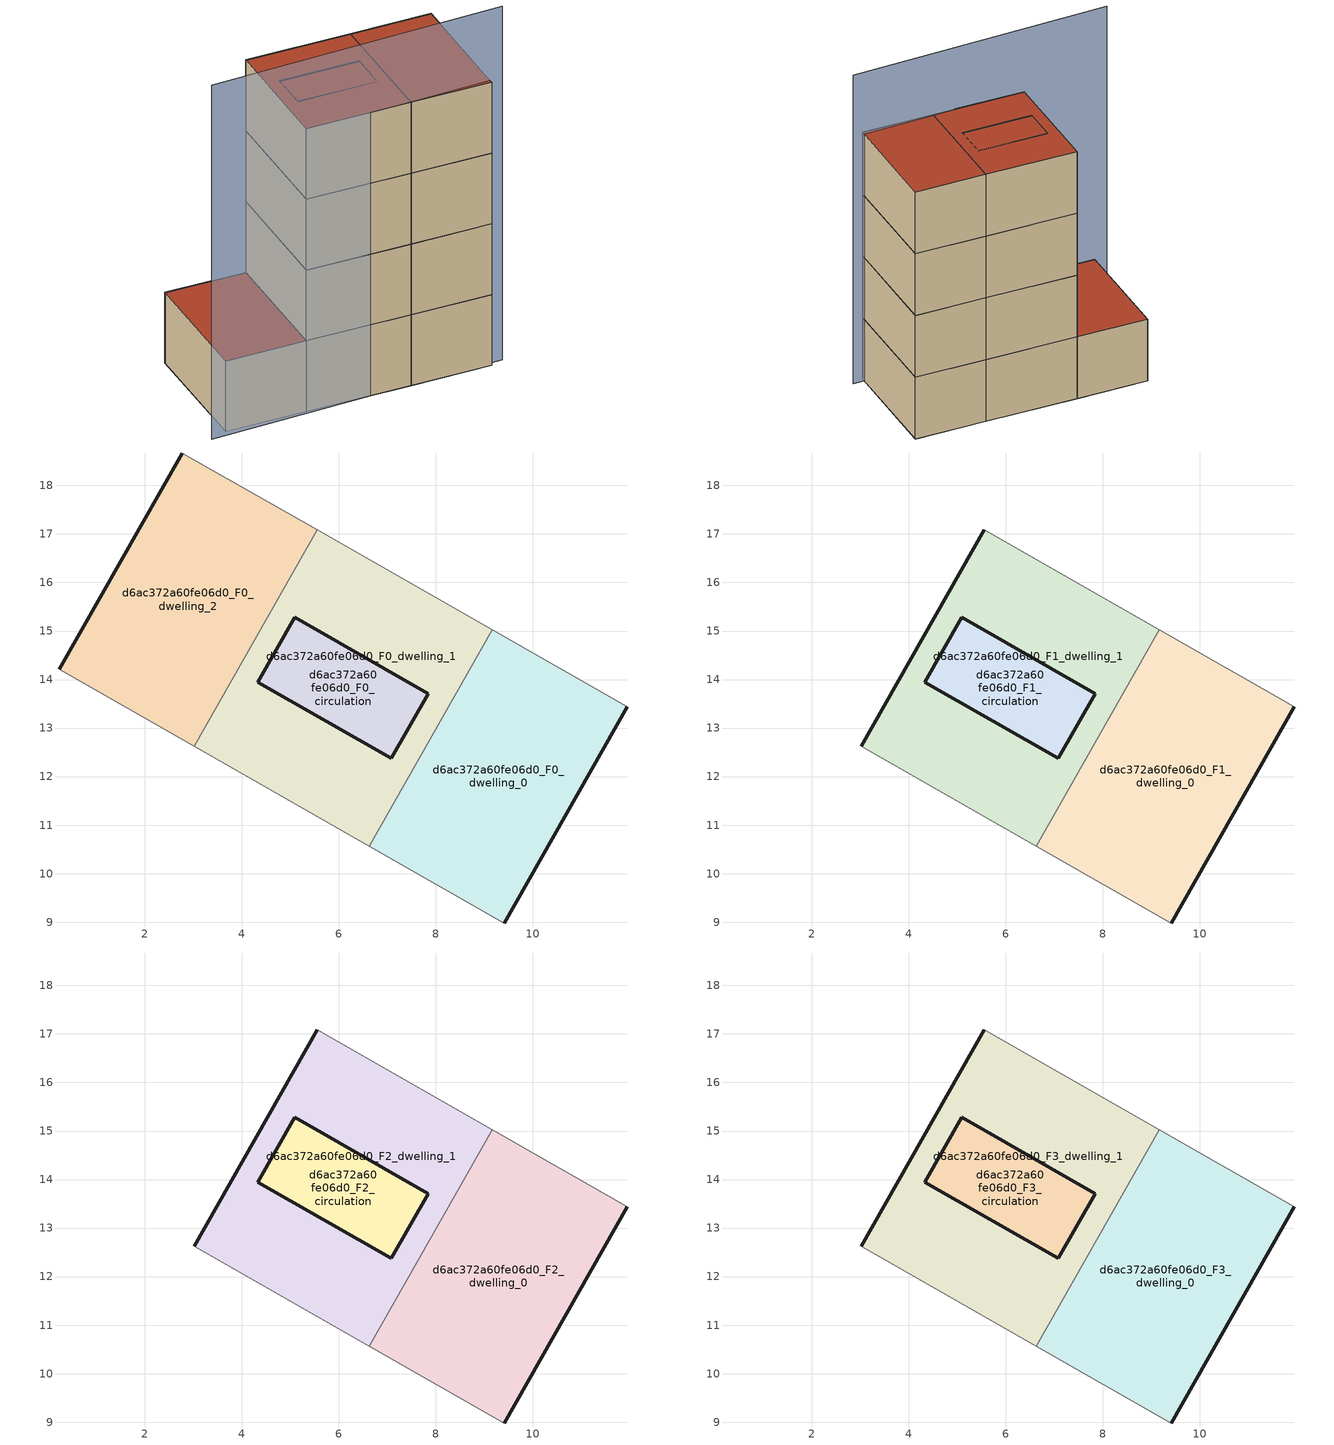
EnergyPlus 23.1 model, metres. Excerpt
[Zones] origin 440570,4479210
d6ac372a60fe06d0_F0_dwelling_0
 floor ground (EU_floor_Construction): 9.41,8.98 11.95,13.44 9.16,15.03 6.62,10.57 z0
 wall outside (EU_wall_Construction): 11.95,13.44 9.41,8.98 z0:3
 wall adiabatic (EU_wall_Construction): 9.41,8.98 6.62,10.57 / 9.16,15.03 11.95,13.44 z0:3
 wall to d6ac372a60fe06d0_F0_dwelling_1 (EU_wall_Construction): 6.62,10.57 9.16,15.03 z0:3
d6ac372a60fe06d0_F0_dwelling_1
 floor ground (EU_floor_Construction): 6.62,10.57 9.16,15.03 5.56,17.08 3.02,12.62 z0
 wall adiabatic (EU_wall_Construction): 6.62,10.57 3.02,12.62 / 5.56,17.08 9.16,15.03 z0:3
 wall to d6ac372a60fe06d0_F0_dwelling_2 (EU_wall_Construction): 3.02,12.62 5.56,17.08 z0:3
d6ac372a60fe06d0_F0_dwelling_2
 floor ground (EU_floor_Construction): 3.02,12.62 5.56,17.08 2.78,18.67 0.23,14.21 z0
 wall outside (EU_wall_Construction): 0.23,14.21 2.78,18.67 z0:3
 wall adiabatic (EU_wall_Construction): 3.02,12.62 0.23,14.21 / 2.78,18.67 5.56,17.08 z0:3
 roof outside (EU_roof_Construction): 5.56,17.08 3.02,12.62 0.23,14.21 2.78,18.67 z3
d6ac372a60fe06d0_F0_circulation
 floor ground (EU_floor_Construction): 7.09,12.37 7.85,13.71 5.1,15.28 4.33,13.94 z0
 wall outside (EU_wall_Construction): 7.85,13.71 7.09,12.37 4.33,13.94 5.1,15.28 7.85,13.71 z0:3
d6ac372a60fe06d0_F1_dwelling_0
 floor to d6ac372a60fe06d0_F0_dwelling_0 (EU_floor_Construction): 9.41,8.98 11.95,13.44 9.16,15.03 6.62,10.57 z3
 wall outside (EU_wall_Construction): 11.95,13.44 9.41,8.98 z3:6
 wall adiabatic (EU_wall_Construction): 9.41,8.98 6.62,10.57 / 9.16,15.03 11.95,13.44 z3:6
 wall to d6ac372a60fe06d0_F1_dwelling_1 (EU_wall_Construction): 6.62,10.57 9.16,15.03 z3:6
d6ac372a60fe06d0_F1_dwelling_1
 floor to d6ac372a60fe06d0_F0_dwelling_1 (EU_floor_Construction): 6.62,10.57 9.16,15.03 5.56,17.08 3.02,12.62 z3
 wall outside (EU_wall_Construction): 3.02,12.62 5.56,17.08 z3:6
 wall adiabatic (EU_wall_Construction): 6.62,10.57 3.02,12.62 / 5.56,17.08 9.16,15.03 z3:6
d6ac372a60fe06d0_F1_circulation
 floor to d6ac372a60fe06d0_F0_circulation (EU_floor_Construction): 7.09,12.37 7.85,13.71 5.1,15.28 4.33,13.94 z3
 wall outside (EU_wall_Construction): 7.85,13.71 7.09,12.37 4.33,13.94 5.1,15.28 7.85,13.71 z3:6
d6ac372a60fe06d0_F2_dwelling_0
 floor to d6ac372a60fe06d0_F1_dwelling_0 (EU_floor_Construction): 9.41,8.98 11.95,13.44 9.16,15.03 6.62,10.57 z6
 wall outside (EU_wall_Construction): 11.95,13.44 9.41,8.98 z6:9
 wall adiabatic (EU_wall_Construction): 9.41,8.98 6.62,10.57 / 9.16,15.03 11.95,13.44 z6:9
 wall to d6ac372a60fe06d0_F2_dwelling_1 (EU_wall_Construction): 6.62,10.57 9.16,15.03 z6:9
d6ac372a60fe06d0_F2_dwelling_1
 floor to d6ac372a60fe06d0_F1_dwelling_1 (EU_floor_Construction): 6.62,10.57 9.16,15.03 5.56,17.08 3.02,12.62 z6
 wall outside (EU_wall_Construction): 3.02,12.62 5.56,17.08 z6:9
 wall adiabatic (EU_wall_Construction): 6.62,10.57 3.02,12.62 / 5.56,17.08 9.16,15.03 z6:9
d6ac372a60fe06d0_F2_circulation
 floor to d6ac372a60fe06d0_F1_circulation (EU_floor_Construction): 7.09,12.37 7.85,13.71 5.1,15.28 4.33,13.94 z6
 wall outside (EU_wall_Construction): 7.85,13.71 7.09,12.37 4.33,13.94 5.1,15.28 7.85,13.71 z6:9
d6ac372a60fe06d0_F3_dwelling_0
 floor to d6ac372a60fe06d0_F2_dwelling_0 (EU_floor_Construction): 9.41,8.98 11.95,13.44 9.16,15.03 6.62,10.57 z9
 wall outside (EU_wall_Construction): 11.95,13.44 9.41,8.98 z9:12
 wall adiabatic (EU_wall_Construction): 9.41,8.98 6.62,10.57 / 9.16,15.03 11.95,13.44 z9:12
 wall to d6ac372a60fe06d0_F3_dwelling_1 (EU_wall_Construction): 6.62,10.57 9.16,15.03 z9:12
 roof outside (EU_roof_Construction): 11.95,13.44 9.41,8.98 6.62,10.57 9.16,15.03 z12
d6ac372a60fe06d0_F3_dwelling_1
 floor to d6ac372a60fe06d0_F2_dwelling_1 (EU_floor_Construction): 6.62,10.57 9.16,15.03 5.56,17.08 3.02,12.62 z9
 wall outside (EU_wall_Construction): 3.02,12.62 5.56,17.08 z9:12
 wall adiabatic (EU_wall_Construction): 6.62,10.57 3.02,12.62 / 5.56,17.08 9.16,15.03 z9:12
 roof outside (EU_roof_Construction): 9.16,15.03 6.62,10.57 3.02,12.62 5.56,17.08 z12
d6ac372a60fe06d0_F3_circulation
 floor to d6ac372a60fe06d0_F2_circulation (EU_floor_Construction): 7.09,12.37 7.85,13.71 5.1,15.28 4.33,13.94 z9
 wall outside (EU_wall_Construction): 7.85,13.71 7.09,12.37 4.33,13.94 5.1,15.28 7.85,13.71 z9:12
 roof outside (EU_roof_Construction): 7.85,13.71 7.09,12.37 4.33,13.94 5.1,15.28 z12
shading: -0.45,14.35 9.92,8.9 z0:15
[Building]
EU S2 Campaign: North Axis=0; Terrain=City; Solar Distribution=FullExterior
[Site:Location]
Madrid: Latitude=40.5; Longitude=-3.5; Time Zone=1; Elevation=609
[SizingPeriod:WeatherFileDays]
AnnualSizingPeriod: Begin Month=1; Begin Day of Month=1; End Month=12; End Day of Month=31; Day of Week for Start Day=Monday; Use Weather File Daylight Saving Period=No; Use Weather File Rain and Snow Indicators=No
[MATERIAL]
EU_InternalMass_Material: Roughness=MediumRough; Thickness=0.1; Conductivity=1; Density=1800; Specific Heat=900; Thermal Absorptance=0.9; Solar Absorptance=0.7; Visible Absorptance=0.7
[MATERIAL:NOMASS] Roughness=MediumRough; Thermal Absorptance=0.9; Solar Absorptance=0.7; Visible Absorptance=0.7
Name | Thermal Resistance
EU_wall_NoMass | 1.60022
EU_roof_NoMass | 1.57597
EU_floor_NoMass | 0.470652
[CONSTRUCTION]
EU_wall_Construction: EU_wall_NoMass
EU_roof_Construction: EU_roof_NoMass
EU_floor_Construction: EU_floor_NoMass
EU_InternalMass_Construction: EU_InternalMass_Material
[ZONE] Type=1; Multiplier=1; Ceiling Height=autocalculate; Floor Area=autocalculate; Part of Total Floor Area=Yes
Name | Volume
d6ac372a60fe06d0_F0_dwelling_0; d6ac372a60fe06d0_F1_dwelling_0; d6ac372a60fe06d0_F2_dwelling_0; d6ac372a60fe06d0_F3_dwelling_0 | 49.2927
d6ac372a60fe06d0_F0_dwelling_1; d6ac372a60fe06d0_F1_dwelling_1; d6ac372a60fe06d0_F2_dwelling_1; d6ac372a60fe06d0_F3_dwelling_1 | 63.9075
d6ac372a60fe06d0_F0_dwelling_2 | 49.2839
d6ac372a60fe06d0_F0_circulation; d6ac372a60fe06d0_F1_circulation; d6ac372a60fe06d0_F2_circulation; d6ac372a60fe06d0_F3_circulation | 14.6239
[INTERNALMASS] Construction=EU_InternalMass_Construction
Name | Zone or ZoneList | Surface Area
d6ac372a60fe06d0_F0_dwelling_0_EU_InternalMass | d6ac372a60fe06d0_F0_dwelling_0 | 16.429
d6ac372a60fe06d0_F0_dwelling_1_EU_InternalMass | d6ac372a60fe06d0_F0_dwelling_1 | 16.429
d6ac372a60fe06d0_F0_dwelling_2_EU_InternalMass | d6ac372a60fe06d0_F0_dwelling_2 | 16.429
d6ac372a60fe06d0_F1_dwelling_0_EU_InternalMass | d6ac372a60fe06d0_F1_dwelling_0 | 24.6435
d6ac372a60fe06d0_F1_dwelling_1_EU_InternalMass | d6ac372a60fe06d0_F1_dwelling_1 | 24.6435
d6ac372a60fe06d0_F2_dwelling_0_EU_InternalMass | d6ac372a60fe06d0_F2_dwelling_0 | 24.6435
d6ac372a60fe06d0_F2_dwelling_1_EU_InternalMass | d6ac372a60fe06d0_F2_dwelling_1 | 24.6435
d6ac372a60fe06d0_F3_dwelling_0_EU_InternalMass | d6ac372a60fe06d0_F3_dwelling_0 | 24.6435
d6ac372a60fe06d0_F3_dwelling_1_EU_InternalMass | d6ac372a60fe06d0_F3_dwelling_1 | 24.6435
[OTHEREQUIPMENT] Fuel Type=Electricity; Design Level Calculation Method=Watts/Area; Power per Zone Floor Area=1; Fraction Latent=0; Fraction Radiant=0; Fraction Lost=0; Carbon Dioxide Generation Rate=0; EndUse Subcategory=EU_Step8_InternalGains
Name | Zone or ZoneList or Space or SpaceList | Schedule
EU_Step8_InternalGain_d6ac372a60fe06d0_F0_dwelling_0_f000 | d6ac372a60fe06d0_F0_dwelling_0 | EU_Step8_GainSchedule_d6ac372a60fe06d0_F0_dwelling_0_f000
EU_Step8_InternalGain_d6ac372a60fe06d0_F0_dwelling_1_f000 | d6ac372a60fe06d0_F0_dwelling_1 | EU_Step8_GainSchedule_d6ac372a60fe06d0_F0_dwelling_1_f000
EU_Step8_InternalGain_d6ac372a60fe06d0_F0_dwelling_2_f000 | d6ac372a60fe06d0_F0_dwelling_2 | EU_Step8_GainSchedule_d6ac372a60fe06d0_F0_dwelling_2_f000
EU_Step8_InternalGain_d6ac372a60fe06d0_F1_dwelling_0_f000 | d6ac372a60fe06d0_F1_dwelling_0 | EU_Step8_GainSchedule_d6ac372a60fe06d0_F1_dwelling_0_f000
EU_Step8_InternalGain_d6ac372a60fe06d0_F1_dwelling_1_f000 | d6ac372a60fe06d0_F1_dwelling_1 | EU_Step8_GainSchedule_d6ac372a60fe06d0_F1_dwelling_1_f000
EU_Step8_InternalGain_d6ac372a60fe06d0_F2_dwelling_0_f000 | d6ac372a60fe06d0_F2_dwelling_0 | EU_Step8_GainSchedule_d6ac372a60fe06d0_F2_dwelling_0_f000
EU_Step8_InternalGain_d6ac372a60fe06d0_F2_dwelling_1_f000 | d6ac372a60fe06d0_F2_dwelling_1 | EU_Step8_GainSchedule_d6ac372a60fe06d0_F2_dwelling_1_f000
EU_Step8_InternalGain_d6ac372a60fe06d0_F3_dwelling_0_f000 | d6ac372a60fe06d0_F3_dwelling_0 | EU_Step8_GainSchedule_d6ac372a60fe06d0_F3_dwelling_0_f000
EU_Step8_InternalGain_d6ac372a60fe06d0_F3_dwelling_1_f000 | d6ac372a60fe06d0_F3_dwelling_1 | EU_Step8_GainSchedule_d6ac372a60fe06d0_F3_dwelling_1_f000
[ZONEINFILTRATION:DESIGNFLOWRATE] Schedule=EU_AlwaysOn; Design Flow Rate Calculation Method=Flow/Area; Flow Rate per Floor Area=0.0005; Constant Term Coefficient=1; Temperature Term Coefficient=0; Velocity Term Coefficient=0; Velocity Squared Term Coefficient=0
Name | Zone or ZoneList or Space or SpaceList
EU_Circulation_Infiltration_d6ac372a60fe06d0_F0_circulation | d6ac372a60fe06d0_F0_circulation
EU_Circulation_Infiltration_d6ac372a60fe06d0_F1_circulation | d6ac372a60fe06d0_F1_circulation
EU_Circulation_Infiltration_d6ac372a60fe06d0_F2_circulation | d6ac372a60fe06d0_F2_circulation
EU_Circulation_Infiltration_d6ac372a60fe06d0_F3_circulation | d6ac372a60fe06d0_F3_circulation
[ZONEVENTILATION:DESIGNFLOWRATE] Schedule=EU_AlwaysOn; Design Flow Rate Calculation Method=AirChanges/Hour; Air Changes per Hour=0.480704; Ventilation Type=Natural; Fan Pressure Rise=0; Fan Total Efficiency=1; Constant Term Coefficient=1; Temperature Term Coefficient=0; Velocity Term Coefficient=0; Velocity Squared Term Coefficient=0; Minimum Indoor Temperature=-100; Maximum Indoor Temperature=100; Delta Temperature=-100; Minimum Outdoor Temperature=-100; Maximum Outdoor Temperature=100; Maximum Wind Speed=40
Name | Zone or ZoneList or Space or SpaceList
EU_ConstantAir_d6ac372a60fe06d0_F0_dwelling_0 | d6ac372a60fe06d0_F0_dwelling_0
EU_ConstantAir_d6ac372a60fe06d0_F0_dwelling_1 | d6ac372a60fe06d0_F0_dwelling_1
EU_ConstantAir_d6ac372a60fe06d0_F0_dwelling_2 | d6ac372a60fe06d0_F0_dwelling_2
EU_ConstantAir_d6ac372a60fe06d0_F1_dwelling_0 | d6ac372a60fe06d0_F1_dwelling_0
EU_ConstantAir_d6ac372a60fe06d0_F1_dwelling_1 | d6ac372a60fe06d0_F1_dwelling_1
EU_ConstantAir_d6ac372a60fe06d0_F2_dwelling_0 | d6ac372a60fe06d0_F2_dwelling_0
EU_ConstantAir_d6ac372a60fe06d0_F2_dwelling_1 | d6ac372a60fe06d0_F2_dwelling_1
EU_ConstantAir_d6ac372a60fe06d0_F3_dwelling_0 | d6ac372a60fe06d0_F3_dwelling_0
EU_ConstantAir_d6ac372a60fe06d0_F3_dwelling_1 | d6ac372a60fe06d0_F3_dwelling_1
[HVACTEMPLATE:THERMOSTAT] Constant Heating Setpoint=20; Constant Cooling Setpoint=50
EU_HeatOnly_d6ac372a60fe06d0_F0_dwelling_0; EU_HeatOnly_d6ac372a60fe06d0_F0_dwelling_1; EU_HeatOnly_d6ac372a60fe06d0_F0_dwelling_2; EU_HeatOnly_d6ac372a60fe06d0_F1_dwelling_0; EU_HeatOnly_d6ac372a60fe06d0_F1_dwelling_1; EU_HeatOnly_d6ac372a60fe06d0_F2_dwelling_0; EU_HeatOnly_d6ac372a60fe06d0_F2_dwelling_1; EU_HeatOnly_d6ac372a60fe06d0_F3_dwelling_0; EU_HeatOnly_d6ac372a60fe06d0_F3_dwelling_1
[HVACTEMPLATE:ZONE:IDEALLOADSAIRSYSTEM] System Availability Schedule=EU_AlwaysOn; Maximum Heating Supply Air Temperature=50; Minimum Cooling Supply Air Temperature=13; Maximum Heating Supply Air Humidity Ratio=0.0156; Minimum Cooling Supply Air Humidity Ratio=0.0077; Heating Limit=NoLimit; Cooling Limit=NoLimit; Heating Availability Schedule=EU_AlwaysOn; Cooling Availability Schedule=EU_CoolingOff; Dehumidification Control Type=ConstantSensibleHeatRatio; Cooling Sensible Heat Ratio=0.7; Dehumidification Setpoint=60; Humidification Control Type=None; Humidification Setpoint=30; Outdoor Air Method=None; Outdoor Air Flow Rate per Person=0.00944; Outdoor Air Flow Rate per Zone Floor Area=0; Outdoor Air Flow Rate per Zone=0; Demand Controlled Ventilation Type=None; Outdoor Air Economizer Type=NoEconomizer; Heat Recovery Type=None; Sensible Heat Recovery Effectiveness=0.7; Latent Heat Recovery Effectiveness=0.65
Name | Template Thermostat
d6ac372a60fe06d0_F0_dwelling_0 | EU_HeatOnly_d6ac372a60fe06d0_F0_dwelling_0
d6ac372a60fe06d0_F0_dwelling_1 | EU_HeatOnly_d6ac372a60fe06d0_F0_dwelling_1
d6ac372a60fe06d0_F0_dwelling_2 | EU_HeatOnly_d6ac372a60fe06d0_F0_dwelling_2
d6ac372a60fe06d0_F1_dwelling_0 | EU_HeatOnly_d6ac372a60fe06d0_F1_dwelling_0
d6ac372a60fe06d0_F1_dwelling_1 | EU_HeatOnly_d6ac372a60fe06d0_F1_dwelling_1
d6ac372a60fe06d0_F2_dwelling_0 | EU_HeatOnly_d6ac372a60fe06d0_F2_dwelling_0
d6ac372a60fe06d0_F2_dwelling_1 | EU_HeatOnly_d6ac372a60fe06d0_F2_dwelling_1
d6ac372a60fe06d0_F3_dwelling_0 | EU_HeatOnly_d6ac372a60fe06d0_F3_dwelling_0
d6ac372a60fe06d0_F3_dwelling_1 | EU_HeatOnly_d6ac372a60fe06d0_F3_dwelling_1
[SIZING:ZONE] Zone Cooling Design Supply Air Temperature Input Method=SupplyAirTemperature; Zone Cooling Design Supply Air Temperature=13; Zone Heating Design Supply Air Temperature Input Method=SupplyAirTemperature; Zone Heating Design Supply Air Temperature=50; Zone Cooling Design Supply Air Humidity Ratio=0.008; Zone Heating Design Supply Air Humidity Ratio=0.008; Cooling Design Air Flow Method=DesignDay; Cooling Design Air Flow Rate=0; Cooling Minimum Air Flow per Zone Floor Area=0.000762; Cooling Minimum Air Flow=0; Cooling Minimum Air Flow Fraction=0.2; Heating Design Air Flow Method=DesignDay; Heating Design Air Flow Rate=0; Heating Maximum Air Flow per Zone Floor Area=0.002032; Heating Maximum Air Flow=0.141576; Heating Maximum Air Flow Fraction=0.3; Account for Dedicated Outdoor Air System=No; Dedicated Outdoor Air System Control Strategy=NeutralSupplyAir; Dedicated Outdoor Air Low Setpoint Temperature for Design=autosize; Dedicated Outdoor Air High Setpoint Temperature for Design=autosize; Zone Load Sizing Method=Sensible Load Only No Latent Load; Zone Latent Cooling Design Supply Air Humidity Ratio Input Method=HumidityRatioDifference; Zone Cooling Design Supply Air Humidity Ratio Difference=0.005; Zone Latent Heating Design Supply Air Humidity Ratio Input Method=HumidityRatioDifference; Zone Humidification Design Supply Air Humidity Ratio Difference=0.005
d6ac372a60fe06d0_F0_dwelling_0; d6ac372a60fe06d0_F0_dwelling_1; d6ac372a60fe06d0_F0_dwelling_2; d6ac372a60fe06d0_F1_dwelling_0; d6ac372a60fe06d0_F1_dwelling_1; d6ac372a60fe06d0_F2_dwelling_0; d6ac372a60fe06d0_F2_dwelling_1; d6ac372a60fe06d0_F3_dwelling_0; d6ac372a60fe06d0_F3_dwelling_1
[SCHEDULE:CONSTANT]
Name | Hourly Value
EU_AlwaysOn | 1
EU_CoolingOff | 0
[SCHEDULE:FILE] Column Number=1; Rows to Skip at Top=0; Number of Hours of Data=8760; Column Separator=Comma; Interpolate to Timestep=No; Minutes per Item=60; Adjust Schedule for Daylight Savings=Yes
Name | File
EU_Step8_GainSchedule_d6ac372a60fe06d0_F0_dwelling_0_f000 | ../../schedules/d6ac372a60fe06d0/d6ac372a60fe06d0_F0_dwelling_0_f000_gain.csv
EU_Step8_GainSchedule_d6ac372a60fe06d0_F0_dwelling_1_f000 | ../../schedules/d6ac372a60fe06d0/d6ac372a60fe06d0_F0_dwelling_1_f000_gain.csv
EU_Step8_GainSchedule_d6ac372a60fe06d0_F0_dwelling_2_f000 | ../../schedules/d6ac372a60fe06d0/d6ac372a60fe06d0_F0_dwelling_2_f000_gain.csv
EU_Step8_GainSchedule_d6ac372a60fe06d0_F1_dwelling_0_f000 | ../../schedules/d6ac372a60fe06d0/d6ac372a60fe06d0_F1_dwelling_0_f000_gain.csv
EU_Step8_GainSchedule_d6ac372a60fe06d0_F1_dwelling_1_f000 | ../../schedules/d6ac372a60fe06d0/d6ac372a60fe06d0_F1_dwelling_1_f000_gain.csv
EU_Step8_GainSchedule_d6ac372a60fe06d0_F2_dwelling_0_f000 | ../../schedules/d6ac372a60fe06d0/d6ac372a60fe06d0_F2_dwelling_0_f000_gain.csv
EU_Step8_GainSchedule_d6ac372a60fe06d0_F2_dwelling_1_f000 | ../../schedules/d6ac372a60fe06d0/d6ac372a60fe06d0_F2_dwelling_1_f000_gain.csv
EU_Step8_GainSchedule_d6ac372a60fe06d0_F3_dwelling_0_f000 | ../../schedules/d6ac372a60fe06d0/d6ac372a60fe06d0_F3_dwelling_0_f000_gain.csv
EU_Step8_GainSchedule_d6ac372a60fe06d0_F3_dwelling_1_f000 | ../../schedules/d6ac372a60fe06d0/d6ac372a60fe06d0_F3_dwelling_1_f000_gain.csv
